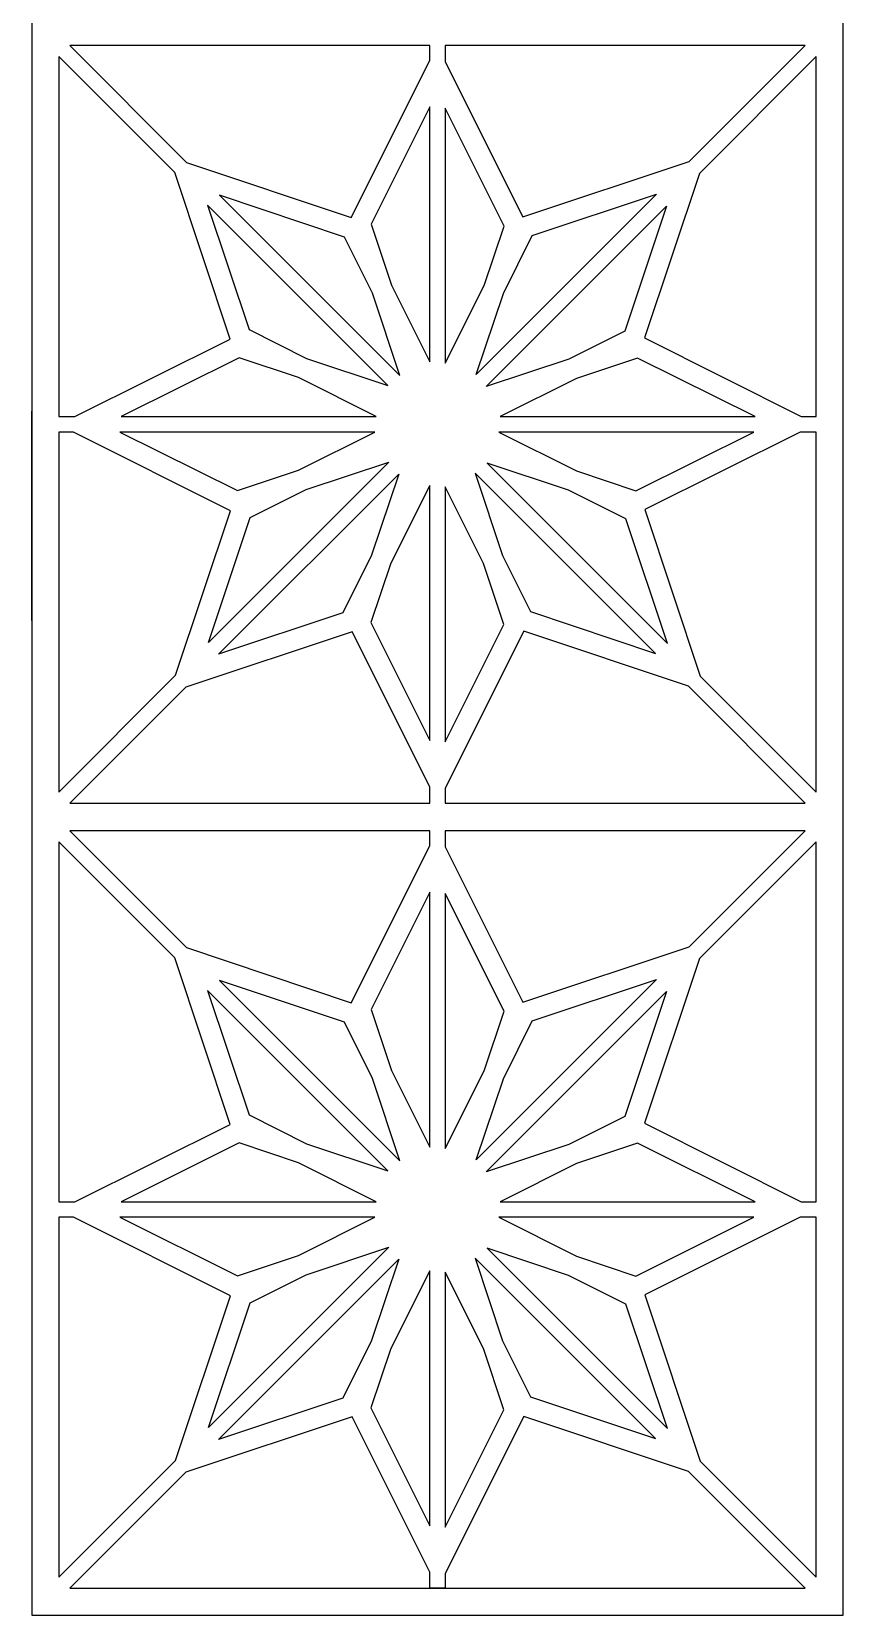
# Model space of a CAD drawing. Header units: centimetres. Extents: x 22.4 to 27, y -9 to 9.
# Drawn here: x 22.39 to 27, y -9 to 0 of the extents above; entities that cross this region are included whole.
import ezdxf

# ---------------------------------------------------------------- set-up
doc = ezdxf.new("R2010")
doc.units = ezdxf.units.CM
doc.header["$MEASUREMENT"] = 0
doc.layers.add('layer 1', color=7, linetype='Continuous')

msp = doc.modelspace()

# ---------------------------------------------------------------- linework, layer by layer
at = {"layer": 'layer 1', "color": 250}
for points, knots in [([(26.99975, 3.35783), (26.99975, 3.35783), (26.99975, 0.07497), (26.99975, 0.07497), (26.99975, 0.07497), (26.99975, 0.07497), (26.99976, -2.18705), (26.99976, -2.18705), (26.99976, -2.18705), (26.99976, -2.18705), (26.99977, -2.27524), (26.99977, -2.27524), (26.99977, -2.27524), (26.99977, -2.27524), (26.99976, -4.46261), (26.99976, -4.46261), (26.99976, -4.46261), (26.99976, -4.46261), (26.99976, -6.64995), (26.99976, -6.64995), (26.99976, -6.64995), (26.99976, -6.64995), (26.99976, -6.73814), (26.99976, -6.73814), (26.99976, -6.73814), (26.99976, -6.73814), (26.99975, -9.0002), (26.99975, -9.0002), (26.99975, -9.0002), (26.99975, -9.0002), (22.38747, -9.0002), (22.38747, -9.0002), (22.38747, -9.0002), (22.38747, -9.0002), (22.38748, -6.73814), (22.38748, -6.73814), (22.38748, -6.73814), (22.38748, -6.73814), (22.38748, -6.64995), (22.38748, -6.64995), (22.38748, -6.64995), (22.38748, -6.64995), (22.38748, -2.15647), (22.38748, -2.15647), (22.38748, -2.15647), (22.38748, -2.15647), (22.38748, -2.18705), (22.38748, -2.18705), (22.38748, -2.18705), (22.38748, -2.18705), (22.38747, -2.27524), (22.38747, -2.27524), (22.38747, -2.27524), (22.38747, -2.27524), (22.38748, -3.34689), (22.38748, -3.34689), (22.38748, -3.34689), (22.38748, -3.34689), (22.38748, -0.07441), (22.38748, -0.07441), (22.38748, -0.07441), (22.38748, -0.07441), (22.38748, 2.18762), (22.38748, 2.18762), (22.38748, 2.18762), (22.38748, 2.18762), (22.38748, 2.27586), (22.38748, 2.27586), (22.38748, 2.27586), (22.38748, 2.27586), (22.38748, 4.46318), (22.38748, 4.46318), (22.38748, 4.46318), (22.38748, 4.46318), (22.38748, 6.65051), (22.38748, 6.65051), (22.38748, 6.65051), (22.38748, 6.65051), (22.38747, 6.73875), (22.38747, 6.73875), (22.38747, 6.73875), (22.38747, 6.73875), (22.38748, 9.00077), (22.38748, 9.00077), (22.38748, 9.00077), (22.38748, 9.00077), (26.99977, 9.00077), (26.99977, 9.00077), (26.99977, 9.00077), (26.99977, 9.00077), (26.99977, 6.73875), (26.99977, 6.73875), (26.99977, 6.73875), (26.99977, 6.73875), (26.99977, 6.6505), (26.99977, 6.6505), (26.99977, 6.6505), (26.99977, 6.6505), (26.99976, 2.15704), (26.99976, 2.15704), (26.99976, 2.15704), (26.99976, 2.15704), (26.99976, 2.18762), (26.99976, 2.18762), (26.99976, 2.18762), (26.99976, 2.18762), (26.99976, 2.27586), (26.99976, 2.27586), (26.99976, 2.27586), (26.99976, 2.27586), (26.99975, 3.35783), (26.99975, 3.35783)], [0, 0, 0, 0, 0.0344828, 0.0344828, 0.0344828, 0.0344828, 0.0689655, 0.0689655, 0.0689655, 0.0689655, 0.1034483, 0.1034483, 0.1034483, 0.1034483, 0.137931, 0.137931, 0.137931, 0.137931, 0.1724138, 0.1724138, 0.1724138, 0.1724138, 0.2068966, 0.2068966, 0.2068966, 0.2068966, 0.2413793, 0.2413793, 0.2413793, 0.2413793, 0.2758621, 0.2758621, 0.2758621, 0.2758621, 0.3103448, 0.3103448, 0.3103448, 0.3103448, 0.3448276, 0.3448276, 0.3448276, 0.3448276, 0.3793103, 0.3793103, 0.3793103, 0.3793103, 0.4137931, 0.4137931, 0.4137931, 0.4137931, 0.4482759, 0.4482759, 0.4482759, 0.4482759, 0.4827586, 0.4827586, 0.4827586, 0.4827586, 0.5172414, 0.5172414, 0.5172414, 0.5172414, 0.5517241, 0.5517241, 0.5517241, 0.5517241, 0.5862069, 0.5862069, 0.5862069, 0.5862069, 0.6206897, 0.6206897, 0.6206897, 0.6206897, 0.6551724, 0.6551724, 0.6551724, 0.6551724, 0.6896552, 0.6896552, 0.6896552, 0.6896552, 0.7241379, 0.7241379, 0.7241379, 0.7241379, 0.7586207, 0.7586207, 0.7586207, 0.7586207, 0.7931034, 0.7931034, 0.7931034, 0.7931034, 0.8275862, 0.8275862, 0.8275862, 0.8275862, 0.862069, 0.862069, 0.862069, 0.862069, 0.8965517, 0.8965517, 0.8965517, 0.8965517, 0.9310345, 0.9310345, 0.9310345, 0.9310345, 1, 1, 1, 1]), ([(24.64949, -0.07875), (24.64949, -0.07875), (24.64949, -0.1636), (24.64949, -0.1636), (24.64949, -0.1636), (24.64949, -0.1636), (24.20256, -1.05541), (24.20256, -1.05541), (24.20256, -1.05541), (24.20256, -1.05541), (23.26759, -0.74274), (23.26759, -0.74274), (23.26759, -0.74274), (23.26759, -0.74274), (22.60361, -0.07875), (22.60361, -0.07875), (22.60361, -0.07875), (22.60361, -0.07875), (24.64949, -0.07875), (24.64949, -0.07875), (24.64949, -0.07875), (24.64949, -0.07875), (24.64949, -0.07875), (24.64949, -0.07875)], [0, 0, 0, 0, 0.1428571, 0.1428571, 0.1428571, 0.1428571, 0.2857143, 0.2857143, 0.2857143, 0.2857143, 0.4285714, 0.4285714, 0.4285714, 0.4285714, 0.5714286, 0.5714286, 0.5714286, 0.5714286, 0.7142857, 0.7142857, 0.7142857, 0.7142857, 1, 1, 1, 1]), ([(24.7377, -0.07875), (24.7377, -0.07875), (26.78362, -0.07875), (26.78362, -0.07875), (26.78362, -0.07875), (26.78362, -0.07875), (26.12438, -0.73801), (26.12438, -0.73801), (26.12438, -0.73801), (26.12438, -0.73801), (25.17778, -1.05254), (25.17778, -1.05254), (25.17778, -1.05254), (25.17778, -1.05254), (24.73769, -0.17034), (24.73769, -0.17034), (24.73769, -0.17034), (24.73769, -0.17034), (24.7377, -0.07875), (24.7377, -0.07875), (24.7377, -0.07875), (24.7377, -0.07875), (24.7377, -0.07875), (24.7377, -0.07875)], [0, 0, 0, 0, 0.1428571, 0.1428571, 0.1428571, 0.1428571, 0.2857143, 0.2857143, 0.2857143, 0.2857143, 0.4285714, 0.4285714, 0.4285714, 0.4285714, 0.5714286, 0.5714286, 0.5714286, 0.5714286, 0.7142857, 0.7142857, 0.7142857, 0.7142857, 1, 1, 1, 1]), ([(22.5412, -0.14116), (22.5412, -0.14116), (23.20046, -0.80036), (23.20046, -0.80036), (23.20046, -0.80036), (23.20046, -0.80036), (23.515, -1.74701), (23.515, -1.74701), (23.515, -1.74701), (23.515, -1.74701), (22.63279, -2.18705), (22.63279, -2.18705), (22.63279, -2.18705), (22.63279, -2.18705), (22.54121, -2.18705), (22.54121, -2.18705), (22.54121, -2.18705), (22.54121, -2.18705), (22.5412, -0.14116), (22.5412, -0.14116)], [0, 0, 0, 0, 0.1666667, 0.1666667, 0.1666667, 0.1666667, 0.3333333, 0.3333333, 0.3333333, 0.3333333, 0.5, 0.5, 0.5, 0.5, 0.6666667, 0.6666667, 0.6666667, 0.6666667, 1, 1, 1, 1]), ([(26.84599, -2.18705), (26.84599, -2.18705), (26.76112, -2.18705), (26.76112, -2.18705), (26.76112, -2.18705), (26.76112, -2.18705), (25.86938, -1.7401), (25.86938, -1.7401), (25.86938, -1.7401), (25.86938, -1.7401), (26.18201, -0.80515), (26.18201, -0.80515), (26.18201, -0.80515), (26.18201, -0.80515), (26.84599, -0.14116), (26.84599, -0.14116), (26.84599, -0.14116), (26.84599, -0.14116), (26.84599, -2.18705), (26.84599, -2.18705)], [0, 0, 0, 0, 0.1666667, 0.1666667, 0.1666667, 0.1666667, 0.3333333, 0.3333333, 0.3333333, 0.3333333, 0.5, 0.5, 0.5, 0.5, 0.6666667, 0.6666667, 0.6666667, 0.6666667, 1, 1, 1, 1]), ([(24.64949, -0.42643), (24.64949, -0.42643), (24.64949, -1.87577), (24.64949, -1.87577), (24.64949, -1.87577), (24.64949, -1.87577), (24.43242, -1.44059), (24.43242, -1.44059), (24.43242, -1.44059), (24.43242, -1.44059), (24.31715, -1.09376), (24.31715, -1.09376), (24.31715, -1.09376), (24.31715, -1.09376), (24.64949, -0.42643), (24.64949, -0.42643)], [0, 0, 0, 0, 0.2, 0.2, 0.2, 0.2, 0.4, 0.4, 0.4, 0.4, 0.6, 0.6, 0.6, 0.6, 1, 1, 1, 1]), ([(24.7377, -1.88354), (24.7377, -1.88354), (24.7377, -0.43411), (24.7377, -0.43411), (24.7377, -0.43411), (24.7377, -0.43411), (25.07195, -1.10417), (25.07195, -1.10417), (25.07195, -1.10417), (25.07195, -1.10417), (24.95895, -1.44216), (24.95895, -1.44216), (24.95895, -1.44216), (24.95895, -1.44216), (24.7377, -1.88354), (24.7377, -1.88354)], [0, 0, 0, 0, 0.2, 0.2, 0.2, 0.2, 0.4, 0.4, 0.4, 0.4, 0.6, 0.6, 0.6, 0.6, 1, 1, 1, 1]), ([(23.38628, -0.98618), (23.38628, -0.98618), (24.41113, -2.01104), (24.41113, -2.01104), (24.41113, -2.01104), (24.41113, -2.01104), (23.9499, -1.85684), (23.9499, -1.85684), (23.9499, -1.85684), (23.9499, -1.85684), (23.62317, -1.69307), (23.62317, -1.69307), (23.62317, -1.69307), (23.62317, -1.69307), (23.38628, -0.98618), (23.38628, -0.98618)], [0, 0, 0, 0, 0.2, 0.2, 0.2, 0.2, 0.4, 0.4, 0.4, 0.4, 0.6, 0.6, 0.6, 0.6, 1, 1, 1, 1]), ([(24.47901, -1.95416), (24.47901, -1.95416), (23.4541, -0.92929), (23.4541, -0.92929), (23.4541, -0.92929), (23.4541, -0.92929), (24.16425, -1.16675), (24.16425, -1.16675), (24.16425, -1.16675), (24.16425, -1.16675), (24.32332, -1.48567), (24.32332, -1.48567), (24.32332, -1.48567), (24.32332, -1.48567), (24.47901, -1.95416), (24.47901, -1.95416)], [0, 0, 0, 0, 0.2, 0.2, 0.2, 0.2, 0.4, 0.4, 0.4, 0.4, 0.6, 0.6, 0.6, 0.6, 1, 1, 1, 1]), ([(24.9137, -1.94869), (24.9137, -1.94869), (25.9386, -0.92383), (25.9386, -0.92383), (25.9386, -0.92383), (25.9386, -0.92383), (25.23084, -1.15897), (25.23084, -1.15897), (25.23084, -1.15897), (25.23084, -1.15897), (25.06795, -1.48746), (25.06795, -1.48746), (25.06795, -1.48746), (25.06795, -1.48746), (24.9137, -1.94869), (24.9137, -1.94869)], [0, 0, 0, 0, 0.2, 0.2, 0.2, 0.2, 0.4, 0.4, 0.4, 0.4, 0.6, 0.6, 0.6, 0.6, 1, 1, 1, 1]), ([(25.99548, -0.99166), (25.99548, -0.99166), (24.97059, -2.01655), (24.97059, -2.01655), (24.97059, -2.01655), (24.97059, -2.01655), (25.43911, -1.86087), (25.43911, -1.86087), (25.43911, -1.86087), (25.43911, -1.86087), (25.75804, -1.7018), (25.75804, -1.7018), (25.75804, -1.7018), (25.75804, -1.7018), (25.99548, -0.99166), (25.99548, -0.99166)], [0, 0, 0, 0, 0.2, 0.2, 0.2, 0.2, 0.4, 0.4, 0.4, 0.4, 0.6, 0.6, 0.6, 0.6, 1, 1, 1, 1]), ([(24.34599, -2.18705), (24.34599, -2.18705), (22.89656, -2.18705), (22.89656, -2.18705), (22.89656, -2.18705), (22.89656, -2.18705), (23.56663, -1.85284), (23.56663, -1.85284), (23.56663, -1.85284), (23.56663, -1.85284), (23.9046, -1.96583), (23.9046, -1.96583), (23.9046, -1.96583), (23.9046, -1.96583), (24.34599, -2.18705), (24.34599, -2.18705)], [0, 0, 0, 0, 0.2, 0.2, 0.2, 0.2, 0.4, 0.4, 0.4, 0.4, 0.6, 0.6, 0.6, 0.6, 1, 1, 1, 1]), ([(26.49836, -2.18705), (26.49836, -2.18705), (25.04898, -2.18705), (25.04898, -2.18705), (25.04898, -2.18705), (25.04898, -2.18705), (25.48418, -1.96996), (25.48418, -1.96996), (25.48418, -1.96996), (25.48418, -1.96996), (25.83103, -1.8547), (25.83103, -1.8547), (25.83103, -1.8547), (25.83103, -1.8547), (26.49836, -2.18705), (26.49836, -2.18705)], [0, 0, 0, 0, 0.2, 0.2, 0.2, 0.2, 0.4, 0.4, 0.4, 0.4, 0.6, 0.6, 0.6, 0.6, 1, 1, 1, 1]), ([(22.54121, -2.27524), (22.54121, -2.27524), (22.62606, -2.27524), (22.62606, -2.27524), (22.62606, -2.27524), (22.62606, -2.27524), (23.51785, -2.72224), (23.51785, -2.72224), (23.51785, -2.72224), (23.51785, -2.72224), (23.20519, -3.6572), (23.20519, -3.6572), (23.20519, -3.6572), (23.20519, -3.6572), (22.54121, -4.32116), (22.54121, -4.32116), (22.54121, -4.32116), (22.54121, -4.32116), (22.54121, -2.27524), (22.54121, -2.27524)], [0, 0, 0, 0, 0.1666667, 0.1666667, 0.1666667, 0.1666667, 0.3333333, 0.3333333, 0.3333333, 0.3333333, 0.5, 0.5, 0.5, 0.5, 0.6666667, 0.6666667, 0.6666667, 0.6666667, 1, 1, 1, 1]), ([(22.88883, -2.27524), (22.88883, -2.27524), (24.33822, -2.27526), (24.33822, -2.27526), (24.33822, -2.27526), (24.33822, -2.27526), (23.90305, -2.49233), (23.90305, -2.49233), (23.90305, -2.49233), (23.90305, -2.49233), (23.55615, -2.60758), (23.55615, -2.60758), (23.55615, -2.60758), (23.55615, -2.60758), (22.88883, -2.27524), (22.88883, -2.27524)], [0, 0, 0, 0, 0.2, 0.2, 0.2, 0.2, 0.4, 0.4, 0.4, 0.4, 0.6, 0.6, 0.6, 0.6, 1, 1, 1, 1]), ([(25.04124, -2.27525), (25.04124, -2.27525), (26.49063, -2.27524), (26.49063, -2.27524), (26.49063, -2.27524), (26.49063, -2.27524), (25.82056, -2.6095), (25.82056, -2.6095), (25.82056, -2.6095), (25.82056, -2.6095), (25.48258, -2.49649), (25.48258, -2.49649), (25.48258, -2.49649), (25.48258, -2.49649), (25.04124, -2.27525), (25.04124, -2.27525)], [0, 0, 0, 0, 0.2, 0.2, 0.2, 0.2, 0.4, 0.4, 0.4, 0.4, 0.6, 0.6, 0.6, 0.6, 1, 1, 1, 1]), ([(26.84599, -4.32117), (26.84599, -4.32117), (26.18677, -3.66192), (26.18677, -3.66192), (26.18677, -3.66192), (26.18677, -3.66192), (25.87224, -2.71533), (25.87224, -2.71533), (25.87224, -2.71533), (25.87224, -2.71533), (26.75444, -2.27524), (26.75444, -2.27524), (26.75444, -2.27524), (26.75444, -2.27524), (26.84599, -2.27524), (26.84599, -2.27524), (26.84599, -2.27524), (26.84599, -2.27524), (26.84599, -4.32117), (26.84599, -4.32117)], [0, 0, 0, 0, 0.1666667, 0.1666667, 0.1666667, 0.1666667, 0.3333333, 0.3333333, 0.3333333, 0.3333333, 0.5, 0.5, 0.5, 0.5, 0.6666667, 0.6666667, 0.6666667, 0.6666667, 1, 1, 1, 1]), ([(23.39175, -3.47067), (23.39175, -3.47067), (24.4166, -2.44577), (24.4166, -2.44577), (24.4166, -2.44577), (24.4166, -2.44577), (23.94808, -2.60146), (23.94808, -2.60146), (23.94808, -2.60146), (23.94808, -2.60146), (23.6292, -2.76053), (23.6292, -2.76053), (23.6292, -2.76053), (23.6292, -2.76053), (23.39175, -3.47067), (23.39175, -3.47067)], [0, 0, 0, 0, 0.2, 0.2, 0.2, 0.2, 0.4, 0.4, 0.4, 0.4, 0.6, 0.6, 0.6, 0.6, 1, 1, 1, 1]), ([(24.4735, -2.51366), (24.4735, -2.51366), (23.44863, -3.53851), (23.44863, -3.53851), (23.44863, -3.53851), (23.44863, -3.53851), (24.15634, -3.30336), (24.15634, -3.30336), (24.15634, -3.30336), (24.15634, -3.30336), (24.31929, -2.97488), (24.31929, -2.97488), (24.31929, -2.97488), (24.31929, -2.97488), (24.4735, -2.51366), (24.4735, -2.51366)], [0, 0, 0, 0, 0.2, 0.2, 0.2, 0.2, 0.4, 0.4, 0.4, 0.4, 0.6, 0.6, 0.6, 0.6, 1, 1, 1, 1]), ([(25.93313, -3.53304), (25.93313, -3.53304), (25.22298, -3.29558), (25.22298, -3.29558), (25.22298, -3.29558), (25.22298, -3.29558), (25.06391, -2.97665), (25.06391, -2.97665), (25.06391, -2.97665), (25.06391, -2.97665), (24.90823, -2.50814), (24.90823, -2.50814), (24.90823, -2.50814), (24.90823, -2.50814), (25.93313, -3.53304), (25.93313, -3.53304)], [0, 0, 0, 0, 0.2, 0.2, 0.2, 0.2, 0.4, 0.4, 0.4, 0.4, 0.6, 0.6, 0.6, 0.6, 1, 1, 1, 1]), ([(25.76407, -2.76926), (25.76407, -2.76926), (26.00096, -3.47615), (26.00096, -3.47615), (26.00096, -3.47615), (26.00096, -3.47615), (24.9761, -2.45125), (24.9761, -2.45125), (24.9761, -2.45125), (24.9761, -2.45125), (25.43733, -2.6055), (25.43733, -2.6055), (25.43733, -2.6055), (25.43733, -2.6055), (25.76407, -2.76926), (25.76407, -2.76926)], [0, 0, 0, 0, 0.2, 0.2, 0.2, 0.2, 0.4, 0.4, 0.4, 0.4, 0.6, 0.6, 0.6, 0.6, 1, 1, 1, 1]), ([(24.64949, -2.57879), (24.64949, -2.57879), (24.64949, -4.02818), (24.64949, -4.02818), (24.64949, -4.02818), (24.64949, -4.02818), (24.31529, -3.35812), (24.31529, -3.35812), (24.31529, -3.35812), (24.31529, -3.35812), (24.42829, -3.02012), (24.42829, -3.02012), (24.42829, -3.02012), (24.42829, -3.02012), (24.64949, -2.57879), (24.64949, -2.57879)], [0, 0, 0, 0, 0.2, 0.2, 0.2, 0.2, 0.4, 0.4, 0.4, 0.4, 0.6, 0.6, 0.6, 0.6, 1, 1, 1, 1]), ([(24.7377, -4.03591), (24.7377, -4.03591), (24.7377, -2.58653), (24.7377, -2.58653), (24.7377, -2.58653), (24.7377, -2.58653), (24.95478, -3.02174), (24.95478, -3.02174), (24.95478, -3.02174), (24.95478, -3.02174), (25.07004, -3.36858), (25.07004, -3.36858), (25.07004, -3.36858), (25.07004, -3.36858), (24.7377, -4.03591), (24.7377, -4.03591)], [0, 0, 0, 0, 0.2, 0.2, 0.2, 0.2, 0.4, 0.4, 0.4, 0.4, 0.6, 0.6, 0.6, 0.6, 1, 1, 1, 1]), ([(24.64949, -4.38353), (24.64949, -4.38353), (22.60361, -4.38353), (22.60361, -4.38353), (22.60361, -4.38353), (22.60361, -4.38353), (23.26282, -3.72433), (23.26282, -3.72433), (23.26282, -3.72433), (23.26282, -3.72433), (24.20946, -3.4098), (24.20946, -3.4098), (24.20946, -3.4098), (24.20946, -3.4098), (24.64949, -4.29199), (24.64949, -4.29199), (24.64949, -4.29199), (24.64949, -4.29199), (24.64949, -4.38353), (24.64949, -4.38353)], [0, 0, 0, 0, 0.1666667, 0.1666667, 0.1666667, 0.1666667, 0.3333333, 0.3333333, 0.3333333, 0.3333333, 0.5, 0.5, 0.5, 0.5, 0.6666667, 0.6666667, 0.6666667, 0.6666667, 1, 1, 1, 1]), ([(24.7377, -4.38353), (24.7377, -4.38353), (24.7377, -4.29868), (24.7377, -4.29868), (24.7377, -4.29868), (24.7377, -4.29868), (25.18468, -3.40692), (25.18468, -3.40692), (25.18468, -3.40692), (25.18468, -3.40692), (26.11964, -3.71955), (26.11964, -3.71955), (26.11964, -3.71955), (26.11964, -3.71955), (26.78362, -4.38353), (26.78362, -4.38353), (26.78362, -4.38353), (26.78362, -4.38353), (24.7377, -4.38353), (24.7377, -4.38353), (24.7377, -4.38353), (24.7377, -4.38353), (24.7377, -4.38353), (24.7377, -4.38353)], [0, 0, 0, 0, 0.1428571, 0.1428571, 0.1428571, 0.1428571, 0.2857143, 0.2857143, 0.2857143, 0.2857143, 0.4285714, 0.4285714, 0.4285714, 0.4285714, 0.5714286, 0.5714286, 0.5714286, 0.5714286, 0.7142857, 0.7142857, 0.7142857, 0.7142857, 1, 1, 1, 1]), ([(24.64949, -4.54164), (24.64949, -4.54164), (24.64949, -4.6265), (24.64949, -4.6265), (24.64949, -4.6265), (24.64949, -4.6265), (24.20256, -5.51829), (24.20256, -5.51829), (24.20256, -5.51829), (24.20256, -5.51829), (23.26759, -5.20564), (23.26759, -5.20564), (23.26759, -5.20564), (23.26759, -5.20564), (22.60361, -4.54165), (22.60361, -4.54165), (22.60361, -4.54165), (22.60361, -4.54165), (24.64949, -4.54164), (24.64949, -4.54164), (24.64949, -4.54164), (24.64949, -4.54164), (24.64949, -4.54164), (24.64949, -4.54164)], [0, 0, 0, 0, 0.1428571, 0.1428571, 0.1428571, 0.1428571, 0.2857143, 0.2857143, 0.2857143, 0.2857143, 0.4285714, 0.4285714, 0.4285714, 0.4285714, 0.5714286, 0.5714286, 0.5714286, 0.5714286, 0.7142857, 0.7142857, 0.7142857, 0.7142857, 1, 1, 1, 1]), ([(24.7377, -4.54165), (24.7377, -4.54165), (26.78362, -4.54165), (26.78362, -4.54165), (26.78362, -4.54165), (26.78362, -4.54165), (26.12438, -5.2009), (26.12438, -5.2009), (26.12438, -5.2009), (26.12438, -5.2009), (25.17778, -5.51544), (25.17778, -5.51544), (25.17778, -5.51544), (25.17778, -5.51544), (24.7377, -4.63324), (24.7377, -4.63324), (24.7377, -4.63324), (24.7377, -4.63324), (24.7377, -4.54165), (24.7377, -4.54165), (24.7377, -4.54165), (24.7377, -4.54165), (24.7377, -4.54165), (24.7377, -4.54165)], [0, 0, 0, 0, 0.1428571, 0.1428571, 0.1428571, 0.1428571, 0.2857143, 0.2857143, 0.2857143, 0.2857143, 0.4285714, 0.4285714, 0.4285714, 0.4285714, 0.5714286, 0.5714286, 0.5714286, 0.5714286, 0.7142857, 0.7142857, 0.7142857, 0.7142857, 1, 1, 1, 1]), ([(22.54121, -4.60401), (22.54121, -4.60401), (23.20046, -5.26326), (23.20046, -5.26326), (23.20046, -5.26326), (23.20046, -5.26326), (23.51499, -6.20989), (23.51499, -6.20989), (23.51499, -6.20989), (23.51499, -6.20989), (22.63279, -6.64995), (22.63279, -6.64995), (22.63279, -6.64995), (22.63279, -6.64995), (22.5412, -6.64995), (22.5412, -6.64995), (22.5412, -6.64995), (22.5412, -6.64995), (22.54121, -4.60401), (22.54121, -4.60401)], [0, 0, 0, 0, 0.1666667, 0.1666667, 0.1666667, 0.1666667, 0.3333333, 0.3333333, 0.3333333, 0.3333333, 0.5, 0.5, 0.5, 0.5, 0.6666667, 0.6666667, 0.6666667, 0.6666667, 1, 1, 1, 1]), ([(26.84599, -6.64995), (26.84599, -6.64995), (26.76114, -6.64995), (26.76114, -6.64995), (26.76114, -6.64995), (26.76114, -6.64995), (25.86938, -6.20301), (25.86938, -6.20301), (25.86938, -6.20301), (25.86938, -6.20301), (26.182, -5.26803), (26.182, -5.26803), (26.182, -5.26803), (26.182, -5.26803), (26.84598, -4.60401), (26.84598, -4.60401), (26.84598, -4.60401), (26.84598, -4.60401), (26.84599, -6.64995), (26.84599, -6.64995)], [0, 0, 0, 0, 0.1666667, 0.1666667, 0.1666667, 0.1666667, 0.3333333, 0.3333333, 0.3333333, 0.3333333, 0.5, 0.5, 0.5, 0.5, 0.6666667, 0.6666667, 0.6666667, 0.6666667, 1, 1, 1, 1]), ([(24.6495, -4.88927), (24.6495, -4.88927), (24.64949, -6.33866), (24.64949, -6.33866), (24.64949, -6.33866), (24.64949, -6.33866), (24.43241, -5.90345), (24.43241, -5.90345), (24.43241, -5.90345), (24.43241, -5.90345), (24.31715, -5.55661), (24.31715, -5.55661), (24.31715, -5.55661), (24.31715, -5.55661), (24.6495, -4.88927), (24.6495, -4.88927)], [0, 0, 0, 0, 0.2, 0.2, 0.2, 0.2, 0.4, 0.4, 0.4, 0.4, 0.6, 0.6, 0.6, 0.6, 1, 1, 1, 1]), ([(24.7377, -6.34644), (24.7377, -6.34644), (24.7377, -4.89701), (24.7377, -4.89701), (24.7377, -4.89701), (24.7377, -4.89701), (25.07194, -5.56707), (25.07194, -5.56707), (25.07194, -5.56707), (25.07194, -5.56707), (24.95895, -5.90506), (24.95895, -5.90506), (24.95895, -5.90506), (24.95895, -5.90506), (24.7377, -6.34644), (24.7377, -6.34644)], [0, 0, 0, 0, 0.2, 0.2, 0.2, 0.2, 0.4, 0.4, 0.4, 0.4, 0.6, 0.6, 0.6, 0.6, 1, 1, 1, 1]), ([(24.47901, -6.41704), (24.47901, -6.41704), (23.4541, -5.39219), (23.4541, -5.39219), (23.4541, -5.39219), (23.4541, -5.39219), (24.16425, -5.62964), (24.16425, -5.62964), (24.16425, -5.62964), (24.16425, -5.62964), (24.32332, -5.94853), (24.32332, -5.94853), (24.32332, -5.94853), (24.32332, -5.94853), (24.47901, -6.41704), (24.47901, -6.41704)], [0, 0, 0, 0, 0.2, 0.2, 0.2, 0.2, 0.4, 0.4, 0.4, 0.4, 0.6, 0.6, 0.6, 0.6, 1, 1, 1, 1]), ([(24.91369, -6.41158), (24.91369, -6.41158), (25.9386, -5.38671), (25.9386, -5.38671), (25.9386, -5.38671), (25.9386, -5.38671), (25.23084, -5.62187), (25.23084, -5.62187), (25.23084, -5.62187), (25.23084, -5.62187), (25.06795, -5.95035), (25.06795, -5.95035), (25.06795, -5.95035), (25.06795, -5.95035), (24.91369, -6.41158), (24.91369, -6.41158)], [0, 0, 0, 0, 0.2, 0.2, 0.2, 0.2, 0.4, 0.4, 0.4, 0.4, 0.6, 0.6, 0.6, 0.6, 1, 1, 1, 1]), ([(23.38628, -5.44909), (23.38628, -5.44909), (24.41113, -6.47394), (24.41113, -6.47394), (24.41113, -6.47394), (24.41113, -6.47394), (23.9499, -6.31973), (23.9499, -6.31973), (23.9499, -6.31973), (23.9499, -6.31973), (23.62317, -6.15592), (23.62317, -6.15592), (23.62317, -6.15592), (23.62317, -6.15592), (23.38628, -5.44909), (23.38628, -5.44909)], [0, 0, 0, 0, 0.2, 0.2, 0.2, 0.2, 0.4, 0.4, 0.4, 0.4, 0.6, 0.6, 0.6, 0.6, 1, 1, 1, 1]), ([(25.99548, -5.45455), (25.99548, -5.45455), (24.97059, -6.47945), (24.97059, -6.47945), (24.97059, -6.47945), (24.97059, -6.47945), (25.43911, -6.32377), (25.43911, -6.32377), (25.43911, -6.32377), (25.43911, -6.32377), (25.75803, -6.1647), (25.75803, -6.1647), (25.75803, -6.1647), (25.75803, -6.1647), (25.99548, -5.45455), (25.99548, -5.45455)], [0, 0, 0, 0, 0.2, 0.2, 0.2, 0.2, 0.4, 0.4, 0.4, 0.4, 0.6, 0.6, 0.6, 0.6, 1, 1, 1, 1]), ([(24.34599, -6.64995), (24.34599, -6.64995), (22.89655, -6.64995), (22.89655, -6.64995), (22.89655, -6.64995), (22.89655, -6.64995), (23.56663, -6.31569), (23.56663, -6.31569), (23.56663, -6.31569), (23.56663, -6.31569), (23.9046, -6.42874), (23.9046, -6.42874), (23.9046, -6.42874), (23.9046, -6.42874), (24.34599, -6.64995), (24.34599, -6.64995)], [0, 0, 0, 0, 0.2, 0.2, 0.2, 0.2, 0.4, 0.4, 0.4, 0.4, 0.6, 0.6, 0.6, 0.6, 1, 1, 1, 1]), ([(26.49835, -6.64995), (26.49835, -6.64995), (25.04898, -6.64995), (25.04898, -6.64995), (25.04898, -6.64995), (25.04898, -6.64995), (25.48419, -6.43286), (25.48419, -6.43286), (25.48419, -6.43286), (25.48419, -6.43286), (25.83103, -6.31761), (25.83103, -6.31761), (25.83103, -6.31761), (25.83103, -6.31761), (26.49835, -6.64995), (26.49835, -6.64995)], [0, 0, 0, 0, 0.2, 0.2, 0.2, 0.2, 0.4, 0.4, 0.4, 0.4, 0.6, 0.6, 0.6, 0.6, 1, 1, 1, 1]), ([(22.54121, -6.73814), (22.54121, -6.73814), (22.62606, -6.73814), (22.62606, -6.73814), (22.62606, -6.73814), (22.62606, -6.73814), (23.51785, -7.18512), (23.51785, -7.18512), (23.51785, -7.18512), (23.51785, -7.18512), (23.20519, -8.12009), (23.20519, -8.12009), (23.20519, -8.12009), (23.20519, -8.12009), (22.54121, -8.78408), (22.54121, -8.78408), (22.54121, -8.78408), (22.54121, -8.78408), (22.54121, -6.73814), (22.54121, -6.73814)], [0, 0, 0, 0, 0.1666667, 0.1666667, 0.1666667, 0.1666667, 0.3333333, 0.3333333, 0.3333333, 0.3333333, 0.5, 0.5, 0.5, 0.5, 0.6666667, 0.6666667, 0.6666667, 0.6666667, 1, 1, 1, 1]), ([(22.88883, -6.73814), (22.88883, -6.73814), (24.33822, -6.73814), (24.33822, -6.73814), (24.33822, -6.73814), (24.33822, -6.73814), (23.90305, -6.95522), (23.90305, -6.95522), (23.90305, -6.95522), (23.90305, -6.95522), (23.55615, -7.07049), (23.55615, -7.07049), (23.55615, -7.07049), (23.55615, -7.07049), (22.88883, -6.73814), (22.88883, -6.73814)], [0, 0, 0, 0, 0.2, 0.2, 0.2, 0.2, 0.4, 0.4, 0.4, 0.4, 0.6, 0.6, 0.6, 0.6, 1, 1, 1, 1]), ([(25.04124, -6.73814), (25.04124, -6.73814), (26.49063, -6.73815), (26.49063, -6.73815), (26.49063, -6.73815), (26.49063, -6.73815), (25.82056, -7.07239), (25.82056, -7.07239), (25.82056, -7.07239), (25.82056, -7.07239), (25.48258, -6.95935), (25.48258, -6.95935), (25.48258, -6.95935), (25.48258, -6.95935), (25.04124, -6.73814), (25.04124, -6.73814)], [0, 0, 0, 0, 0.2, 0.2, 0.2, 0.2, 0.4, 0.4, 0.4, 0.4, 0.6, 0.6, 0.6, 0.6, 1, 1, 1, 1]), ([(26.84599, -8.78408), (26.84599, -8.78408), (26.18678, -8.12482), (26.18678, -8.12482), (26.18678, -8.12482), (26.18678, -8.12482), (25.87224, -7.17821), (25.87224, -7.17821), (25.87224, -7.17821), (25.87224, -7.17821), (26.75444, -6.73814), (26.75444, -6.73814), (26.75444, -6.73814), (26.75444, -6.73814), (26.84599, -6.73814), (26.84599, -6.73814), (26.84599, -6.73814), (26.84599, -6.73814), (26.84599, -8.78408), (26.84599, -8.78408)], [0, 0, 0, 0, 0.1666667, 0.1666667, 0.1666667, 0.1666667, 0.3333333, 0.3333333, 0.3333333, 0.3333333, 0.5, 0.5, 0.5, 0.5, 0.6666667, 0.6666667, 0.6666667, 0.6666667, 1, 1, 1, 1]), ([(23.39175, -7.93357), (23.39175, -7.93357), (24.41659, -6.90867), (24.41659, -6.90867), (24.41659, -6.90867), (24.41659, -6.90867), (23.94808, -7.06436), (23.94808, -7.06436), (23.94808, -7.06436), (23.94808, -7.06436), (23.6292, -7.22342), (23.6292, -7.22342), (23.6292, -7.22342), (23.6292, -7.22342), (23.39175, -7.93357), (23.39175, -7.93357)], [0, 0, 0, 0, 0.2, 0.2, 0.2, 0.2, 0.4, 0.4, 0.4, 0.4, 0.6, 0.6, 0.6, 0.6, 1, 1, 1, 1]), ([(25.76407, -7.23216), (25.76407, -7.23216), (26.00097, -7.939), (26.00097, -7.939), (26.00097, -7.939), (26.00097, -7.939), (24.9761, -6.91415), (24.9761, -6.91415), (24.9761, -6.91415), (24.9761, -6.91415), (25.43733, -7.06839), (25.43733, -7.06839), (25.43733, -7.06839), (25.43733, -7.06839), (25.76407, -7.23216), (25.76407, -7.23216)], [0, 0, 0, 0, 0.2, 0.2, 0.2, 0.2, 0.4, 0.4, 0.4, 0.4, 0.6, 0.6, 0.6, 0.6, 1, 1, 1, 1]), ([(24.4735, -6.97651), (24.4735, -6.97651), (23.44864, -8.00141), (23.44864, -8.00141), (23.44864, -8.00141), (23.44864, -8.00141), (24.15634, -7.76625), (24.15634, -7.76625), (24.15634, -7.76625), (24.15634, -7.76625), (24.31929, -7.43777), (24.31929, -7.43777), (24.31929, -7.43777), (24.31929, -7.43777), (24.4735, -6.97651), (24.4735, -6.97651)], [0, 0, 0, 0, 0.2, 0.2, 0.2, 0.2, 0.4, 0.4, 0.4, 0.4, 0.6, 0.6, 0.6, 0.6, 1, 1, 1, 1]), ([(25.93313, -7.99594), (25.93313, -7.99594), (25.22298, -7.75848), (25.22298, -7.75848), (25.22298, -7.75848), (25.22298, -7.75848), (25.06391, -7.43956), (25.06391, -7.43956), (25.06391, -7.43956), (25.06391, -7.43956), (24.90824, -6.97104), (24.90824, -6.97104), (24.90824, -6.97104), (24.90824, -6.97104), (25.93313, -7.99594), (25.93313, -7.99594)], [0, 0, 0, 0, 0.2, 0.2, 0.2, 0.2, 0.4, 0.4, 0.4, 0.4, 0.6, 0.6, 0.6, 0.6, 1, 1, 1, 1]), ([(24.6495, -7.04166), (24.6495, -7.04166), (24.64949, -8.49107), (24.64949, -8.49107), (24.64949, -8.49107), (24.64949, -8.49107), (24.31529, -7.82102), (24.31529, -7.82102), (24.31529, -7.82102), (24.31529, -7.82102), (24.42828, -7.48303), (24.42828, -7.48303), (24.42828, -7.48303), (24.42828, -7.48303), (24.6495, -7.04166), (24.6495, -7.04166)], [0, 0, 0, 0, 0.2, 0.2, 0.2, 0.2, 0.4, 0.4, 0.4, 0.4, 0.6, 0.6, 0.6, 0.6, 1, 1, 1, 1]), ([(24.7377, -8.49881), (24.7377, -8.49881), (24.7377, -7.04942), (24.7377, -7.04942), (24.7377, -7.04942), (24.7377, -7.04942), (24.95477, -7.48464), (24.95477, -7.48464), (24.95477, -7.48464), (24.95477, -7.48464), (25.07003, -7.83148), (25.07003, -7.83148), (25.07003, -7.83148), (25.07003, -7.83148), (24.7377, -8.49881), (24.7377, -8.49881)], [0, 0, 0, 0, 0.2, 0.2, 0.2, 0.2, 0.4, 0.4, 0.4, 0.4, 0.6, 0.6, 0.6, 0.6, 1, 1, 1, 1]), ([(22.60361, -8.84644), (22.60361, -8.84644), (23.26282, -8.18723), (23.26282, -8.18723), (23.26282, -8.18723), (23.26282, -8.18723), (24.20946, -7.87269), (24.20946, -7.87269), (24.20946, -7.87269), (24.20946, -7.87269), (24.64949, -8.75488), (24.64949, -8.75488), (24.64949, -8.75488), (24.64949, -8.75488), (24.64949, -8.84643), (24.64949, -8.84643), (24.64949, -8.84643), (24.64949, -8.84643), (24.69519, -8.84643), (24.69519, -8.84643), (24.69519, -8.84643), (24.69519, -8.84643), (24.7377, -8.84645), (24.7377, -8.84645), (24.7377, -8.84645), (24.7377, -8.84645), (24.7377, -8.76159), (24.7377, -8.76159), (24.7377, -8.76159), (24.7377, -8.76159), (25.18468, -7.86982), (25.18468, -7.86982), (25.18468, -7.86982), (25.18468, -7.86982), (26.11964, -8.18245), (26.11964, -8.18245), (26.11964, -8.18245), (26.11964, -8.18245), (26.78362, -8.84643), (26.78362, -8.84643), (26.78362, -8.84643), (26.78362, -8.84643), (24.69519, -8.84643), (24.69519, -8.84643), (24.69519, -8.84643), (24.69519, -8.84643), (24.64949, -8.84643), (24.64949, -8.84643), (24.64949, -8.84643), (24.64949, -8.84643), (22.60361, -8.84644), (22.60361, -8.84644)], [0, 0, 0, 0, 0.0714286, 0.0714286, 0.0714286, 0.0714286, 0.1428571, 0.1428571, 0.1428571, 0.1428571, 0.2142857, 0.2142857, 0.2142857, 0.2142857, 0.2857143, 0.2857143, 0.2857143, 0.2857143, 0.3571429, 0.3571429, 0.3571429, 0.3571429, 0.4285714, 0.4285714, 0.4285714, 0.4285714, 0.5, 0.5, 0.5, 0.5, 0.5714286, 0.5714286, 0.5714286, 0.5714286, 0.6428571, 0.6428571, 0.6428571, 0.6428571, 0.7142857, 0.7142857, 0.7142857, 0.7142857, 0.7857143, 0.7857143, 0.7857143, 0.7857143, 0.8571429, 0.8571429, 0.8571429, 0.8571429, 1, 1, 1, 1])]:
    msp.add_open_spline(points, degree=3, knots=knots, dxfattribs=at)

doc.saveas('drawing.dxf')
